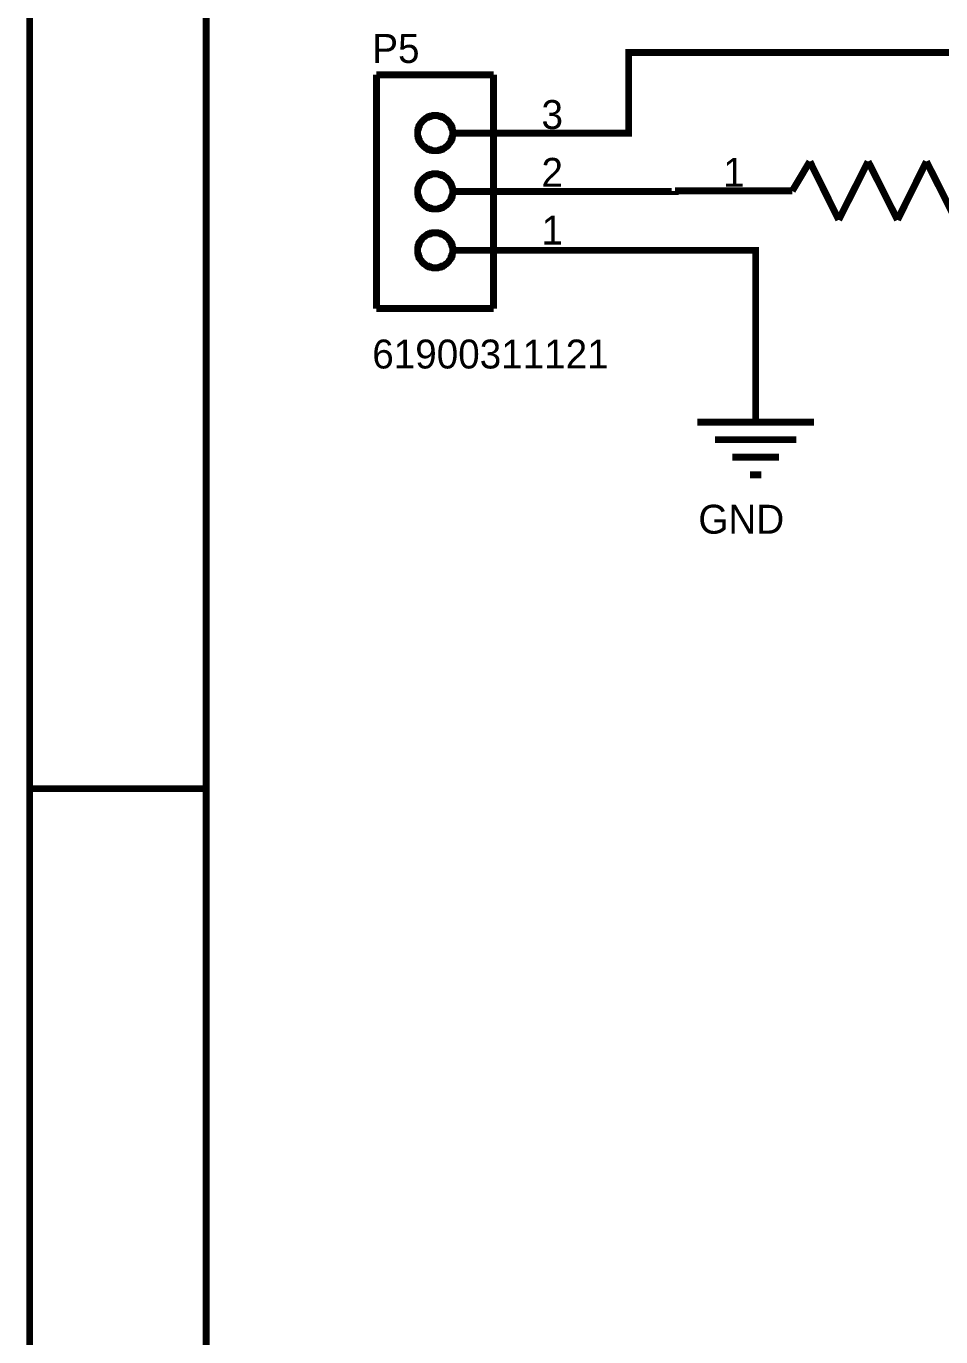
# Model space of a CAD drawing. Header units: millimetres. Extents: x 0 to 800, y 0 to 567.
# Drawn here: x -0.1 to 39.6, y 117.8 to 174.7 of the extents above; entities that cross this region are included whole.
import ezdxf

# ---------------------------------------------------------------- set-up
doc = ezdxf.new("R2010")
doc.units = ezdxf.units.MM
doc.layers.add('Sheet', color=255, linetype='Continuous')

msp = doc.modelspace()

# ---------------------------------------------------------------- linework, layer by layer
at = {"layer": 'Sheet'}
for points, const_width in [([(0, 566.375), (800.1, 566.375), (800.1, 0), (0, 0), (0, 566.375)], 0.3), ([(0, 566.375), (0, 0), (800.1, 0), (800.1, 566.375), (0, 566.375), (0, 566.375)], 0.0991), ([(7.661, 558.76), (792.484, 558.76), (792.484, 7.616), (7.661, 7.616), (7.661, 558.76)], 0.3), ([(7.661, 558.76), (7.661, 7.616), (792.484, 7.616), (792.484, 558.76), (7.661, 558.76), (7.661, 558.76)], 0.0991)]:
    msp.add_lwpolyline(points, close=True, dxfattribs=dict(at, const_width=const_width))
for points, const_width in [([(56.827, 173.546), (26.005, 173.546), (26.005, 170.051), (25.222, 170.051)], 0.3), ([(20.137, 172.582), (15.052, 172.582)], 0.3), ([(15.052, 172.582), (15.052, 162.436)], 0.3), ([(20.137, 162.436), (20.137, 172.582)], 0.3), ([(16.844, 170.051), (16.844, 170.096), (16.844, 170.141), (16.844, 170.163), (16.867, 170.208), (16.867, 170.253), (16.889, 170.275), (16.889, 170.32), (16.911, 170.343), (16.911, 170.387), (16.934, 170.41), (16.956, 170.455), (16.979, 170.477), (17.001, 170.499), (17.023, 170.544), (17.046, 170.567), (17.068, 170.589), (17.091, 170.611), (17.113, 170.634), (17.158, 170.656), (17.18, 170.679), (17.203, 170.701), (17.247, 170.723), (17.27, 170.746), (17.315, 170.746), (17.337, 170.768), (17.382, 170.768), (17.404, 170.791), (17.449, 170.791), (17.494, 170.813), (17.516, 170.813), (17.561, 170.813), (17.606, 170.813)], 0.3), ([(16.844, 170.051), (16.844, 170.096), (16.844, 170.141), (16.844, 170.163), (16.867, 170.208), (16.867, 170.253), (16.889, 170.275), (16.889, 170.32), (16.911, 170.343), (16.911, 170.387), (16.934, 170.41), (16.956, 170.455), (16.979, 170.477), (17.001, 170.499), (17.023, 170.544), (17.046, 170.567), (17.068, 170.589), (17.091, 170.611), (17.113, 170.634), (17.158, 170.656), (17.18, 170.679), (17.203, 170.701), (17.247, 170.723), (17.27, 170.746), (17.315, 170.746), (17.337, 170.768), (17.382, 170.768), (17.404, 170.791), (17.449, 170.791), (17.494, 170.813), (17.516, 170.813), (17.561, 170.813), (17.606, 170.813)], 0.0991), ([(17.606, 170.813), (17.606, 170.813)], 0.3), ([(17.606, 170.813), (17.651, 170.813), (17.695, 170.813), (17.718, 170.813), (17.763, 170.791), (17.807, 170.791), (17.83, 170.768), (17.875, 170.768), (17.897, 170.746), (17.942, 170.746), (17.964, 170.723), (18.009, 170.701), (18.031, 170.679), (18.054, 170.656), (18.099, 170.634), (18.121, 170.611), (18.143, 170.589), (18.166, 170.567), (18.188, 170.544), (18.211, 170.499), (18.233, 170.477), (18.255, 170.455), (18.278, 170.41), (18.3, 170.387), (18.3, 170.343), (18.323, 170.32), (18.323, 170.275), (18.345, 170.253), (18.345, 170.208), (18.367, 170.163), (18.367, 170.141), (18.367, 170.096), (18.367, 170.051)], 0.3), ([(17.606, 170.813), (17.606, 170.813)], 0.0991), ([(17.606, 170.813), (17.651, 170.813), (17.695, 170.813), (17.718, 170.813), (17.763, 170.791), (17.807, 170.791), (17.83, 170.768), (17.875, 170.768), (17.897, 170.746), (17.942, 170.746), (17.964, 170.723), (18.009, 170.701), (18.031, 170.679), (18.054, 170.656), (18.099, 170.634), (18.121, 170.611), (18.143, 170.589), (18.166, 170.567), (18.188, 170.544), (18.211, 170.499), (18.233, 170.477), (18.255, 170.455), (18.278, 170.41), (18.3, 170.387), (18.3, 170.343), (18.323, 170.32), (18.323, 170.275), (18.345, 170.253), (18.345, 170.208), (18.367, 170.163), (18.367, 170.141), (18.367, 170.096), (18.367, 170.051)], 0.0991), ([(17.606, 169.29), (17.561, 169.29), (17.516, 169.29), (17.494, 169.29), (17.449, 169.312), (17.404, 169.312), (17.382, 169.335), (17.337, 169.335), (17.315, 169.357), (17.27, 169.357), (17.247, 169.379), (17.203, 169.402), (17.18, 169.424), (17.158, 169.447), (17.113, 169.469), (17.091, 169.491), (17.068, 169.514), (17.046, 169.536), (17.023, 169.559), (17.001, 169.603), (16.979, 169.626), (16.956, 169.648), (16.934, 169.693), (16.911, 169.715), (16.911, 169.76), (16.889, 169.783), (16.889, 169.827), (16.867, 169.85), (16.867, 169.895), (16.844, 169.939), (16.844, 169.962), (16.844, 170.007), (16.844, 170.051)], 0.3), ([(16.844, 170.051), (16.844, 170.051)], 0.3), ([(17.606, 169.29), (17.561, 169.29), (17.516, 169.29), (17.494, 169.29), (17.449, 169.312), (17.404, 169.312), (17.382, 169.335), (17.337, 169.335), (17.315, 169.357), (17.27, 169.357), (17.247, 169.379), (17.203, 169.402), (17.18, 169.424), (17.158, 169.447), (17.113, 169.469), (17.091, 169.491), (17.068, 169.514), (17.046, 169.536), (17.023, 169.559), (17.001, 169.603), (16.979, 169.626), (16.956, 169.648), (16.934, 169.693), (16.911, 169.715), (16.911, 169.76), (16.889, 169.783), (16.889, 169.827), (16.867, 169.85), (16.867, 169.895), (16.844, 169.939), (16.844, 169.962), (16.844, 170.007), (16.844, 170.051)], 0.0991), ([(16.844, 170.051), (16.844, 170.051)], 0.0991), ([(18.367, 170.051), (18.367, 170.007), (18.367, 169.962), (18.367, 169.939), (18.345, 169.895), (18.345, 169.85), (18.323, 169.827), (18.323, 169.783), (18.3, 169.76), (18.3, 169.715), (18.278, 169.693), (18.255, 169.648), (18.233, 169.626), (18.211, 169.603), (18.188, 169.559), (18.166, 169.536), (18.143, 169.514), (18.121, 169.491), (18.099, 169.469), (18.054, 169.447), (18.031, 169.424), (18.009, 169.402), (17.964, 169.379), (17.942, 169.357), (17.897, 169.357), (17.875, 169.335), (17.83, 169.335), (17.807, 169.312), (17.763, 169.312), (17.718, 169.29), (17.695, 169.29), (17.651, 169.29), (17.606, 169.29)], 0.3), ([(18.367, 170.051), (18.367, 170.007), (18.367, 169.962), (18.367, 169.939), (18.345, 169.895), (18.345, 169.85), (18.323, 169.827), (18.323, 169.783), (18.3, 169.76), (18.3, 169.715), (18.278, 169.693), (18.255, 169.648), (18.233, 169.626), (18.211, 169.603), (18.188, 169.559), (18.166, 169.536), (18.143, 169.514), (18.121, 169.491), (18.099, 169.469), (18.054, 169.447), (18.031, 169.424), (18.009, 169.402), (17.964, 169.379), (17.942, 169.357), (17.897, 169.357), (17.875, 169.335), (17.83, 169.335), (17.807, 169.312), (17.763, 169.312), (17.718, 169.29), (17.695, 169.29), (17.651, 169.29), (17.606, 169.29)], 0.0991), ([(18.367, 170.051), (18.367, 170.051), (18.367, 170.051), (18.367, 170.051), (18.367, 170.051), (18.367, 170.051), (18.367, 170.051), (18.367, 170.051), (18.367, 170.051), (18.367, 170.051), (18.367, 170.051), (18.367, 170.051), (18.367, 170.051), (18.367, 170.051), (18.367, 170.051), (18.367, 170.051), (18.367, 170.051), (18.367, 170.051), (18.367, 170.051), (18.367, 170.051), (18.367, 170.051), (18.367, 170.051), (18.367, 170.051), (18.367, 170.051), (18.367, 170.051), (18.367, 170.051), (18.367, 170.051), (18.367, 170.051), (18.367, 170.051), (18.367, 170.051), (18.367, 170.051), (18.367, 170.051), (18.367, 170.051)], 0.3), ([(18.367, 170.051), (18.367, 170.051)], 0.3), ([(20.137, 170.051), (18.367, 170.051)], 0.3), ([(18.367, 170.051), (18.367, 170.051), (18.367, 170.051), (18.367, 170.051), (18.367, 170.051), (18.367, 170.051), (18.367, 170.051), (18.367, 170.051), (18.367, 170.051), (18.367, 170.051), (18.367, 170.051), (18.367, 170.051), (18.367, 170.051), (18.367, 170.051), (18.367, 170.051), (18.367, 170.051), (18.367, 170.051), (18.367, 170.051), (18.367, 170.051), (18.367, 170.051), (18.367, 170.051), (18.367, 170.051), (18.367, 170.051), (18.367, 170.051), (18.367, 170.051), (18.367, 170.051), (18.367, 170.051), (18.367, 170.051), (18.367, 170.051), (18.367, 170.051), (18.367, 170.051), (18.367, 170.051), (18.367, 170.051)], 0.0991), ([(18.367, 170.051), (18.367, 170.051)], 0.0991), ([(20.137, 170.051), (25.222, 170.051)], 0.3), ([(33.106, 167.543), (33.868, 168.82)], 0.3), ([(33.868, 168.82), (35.122, 166.288)], 0.3), ([(35.122, 166.288), (36.399, 168.82)], 0.3), ([(36.399, 168.82), (37.675, 166.288)], 0.3), ([(37.675, 166.288), (38.93, 168.82)], 0.3), ([(38.93, 168.82), (40.207, 166.288)], 0.3), ([(16.844, 167.52), (16.844, 167.565), (16.844, 167.588), (16.844, 167.632), (16.867, 167.677), (16.867, 167.7), (16.889, 167.744), (16.889, 167.767), (16.911, 167.812), (16.911, 167.834), (16.934, 167.879), (16.956, 167.901), (16.979, 167.946), (17.001, 167.968), (17.023, 167.991), (17.046, 168.036), (17.068, 168.058), (17.091, 168.08), (17.113, 168.103), (17.158, 168.125), (17.18, 168.148), (17.203, 168.17), (17.247, 168.192), (17.27, 168.215), (17.315, 168.215), (17.337, 168.237), (17.382, 168.237), (17.404, 168.26), (17.449, 168.26), (17.494, 168.282), (17.516, 168.282), (17.561, 168.282), (17.606, 168.282)], 0.3), ([(17.606, 168.282), (17.606, 168.282)], 0.3), ([(17.606, 168.282), (17.651, 168.282), (17.695, 168.282), (17.718, 168.282), (17.763, 168.26), (17.807, 168.26), (17.83, 168.237), (17.875, 168.237), (17.897, 168.215), (17.942, 168.215), (17.964, 168.192), (18.009, 168.17), (18.031, 168.148), (18.054, 168.125), (18.099, 168.103), (18.121, 168.08), (18.143, 168.058), (18.166, 168.036), (18.188, 167.991), (18.211, 167.968), (18.233, 167.946), (18.255, 167.901), (18.278, 167.879), (18.3, 167.834), (18.3, 167.812), (18.323, 167.767), (18.323, 167.744), (18.345, 167.7), (18.345, 167.677), (18.367, 167.632), (18.367, 167.588), (18.367, 167.565), (18.367, 167.52)], 0.3), ([(16.844, 167.52), (16.844, 167.565), (16.844, 167.588), (16.844, 167.632), (16.867, 167.677), (16.867, 167.7), (16.889, 167.744), (16.889, 167.767), (16.911, 167.812), (16.911, 167.834), (16.934, 167.879), (16.956, 167.901), (16.979, 167.946), (17.001, 167.968), (17.023, 167.991), (17.046, 168.036), (17.068, 168.058), (17.091, 168.08), (17.113, 168.103), (17.158, 168.125), (17.18, 168.148), (17.203, 168.17), (17.247, 168.192), (17.27, 168.215), (17.315, 168.215), (17.337, 168.237), (17.382, 168.237), (17.404, 168.26), (17.449, 168.26), (17.494, 168.282), (17.516, 168.282), (17.561, 168.282), (17.606, 168.282)], 0.0991), ([(17.606, 168.282), (17.606, 168.282)], 0.0991), ([(17.606, 168.282), (17.651, 168.282), (17.695, 168.282), (17.718, 168.282), (17.763, 168.26), (17.807, 168.26), (17.83, 168.237), (17.875, 168.237), (17.897, 168.215), (17.942, 168.215), (17.964, 168.192), (18.009, 168.17), (18.031, 168.148), (18.054, 168.125), (18.099, 168.103), (18.121, 168.08), (18.143, 168.058), (18.166, 168.036), (18.188, 167.991), (18.211, 167.968), (18.233, 167.946), (18.255, 167.901), (18.278, 167.879), (18.3, 167.834), (18.3, 167.812), (18.323, 167.767), (18.323, 167.744), (18.345, 167.7), (18.345, 167.677), (18.367, 167.632), (18.367, 167.588), (18.367, 167.565), (18.367, 167.52)], 0.0991), ([(17.606, 166.759), (17.561, 166.759), (17.516, 166.759), (17.494, 166.759), (17.449, 166.781), (17.404, 166.781), (17.382, 166.804), (17.337, 166.804), (17.315, 166.826), (17.27, 166.826), (17.247, 166.848), (17.203, 166.871), (17.18, 166.893), (17.158, 166.916), (17.113, 166.938), (17.091, 166.96), (17.068, 166.983), (17.046, 167.005), (17.023, 167.028), (17.001, 167.072), (16.979, 167.095), (16.956, 167.117), (16.934, 167.162), (16.911, 167.184), (16.911, 167.229), (16.889, 167.252), (16.889, 167.296), (16.867, 167.319), (16.867, 167.364), (16.844, 167.408), (16.844, 167.431), (16.844, 167.476), (16.844, 167.52)], 0.3), ([(16.844, 167.52), (16.844, 167.52)], 0.3), ([(17.606, 166.759), (17.561, 166.759), (17.516, 166.759), (17.494, 166.759), (17.449, 166.781), (17.404, 166.781), (17.382, 166.804), (17.337, 166.804), (17.315, 166.826), (17.27, 166.826), (17.247, 166.848), (17.203, 166.871), (17.18, 166.893), (17.158, 166.916), (17.113, 166.938), (17.091, 166.96), (17.068, 166.983), (17.046, 167.005), (17.023, 167.028), (17.001, 167.072), (16.979, 167.095), (16.956, 167.117), (16.934, 167.162), (16.911, 167.184), (16.911, 167.229), (16.889, 167.252), (16.889, 167.296), (16.867, 167.319), (16.867, 167.364), (16.844, 167.408), (16.844, 167.431), (16.844, 167.476), (16.844, 167.52)], 0.0991), ([(16.844, 167.52), (16.844, 167.52)], 0.0991), ([(18.367, 167.52), (18.367, 167.476), (18.367, 167.431), (18.367, 167.408), (18.345, 167.364), (18.345, 167.319), (18.323, 167.296), (18.323, 167.252), (18.3, 167.229), (18.3, 167.184), (18.278, 167.162), (18.255, 167.117), (18.233, 167.095), (18.211, 167.072), (18.188, 167.028), (18.166, 167.005), (18.143, 166.983), (18.121, 166.96), (18.099, 166.938), (18.054, 166.916), (18.031, 166.893), (18.009, 166.871), (17.964, 166.848), (17.942, 166.826), (17.897, 166.826), (17.875, 166.804), (17.83, 166.804), (17.807, 166.781), (17.763, 166.781), (17.718, 166.759), (17.695, 166.759), (17.651, 166.759), (17.606, 166.759)], 0.3), ([(18.367, 167.52), (18.367, 167.476), (18.367, 167.431), (18.367, 167.408), (18.345, 167.364), (18.345, 167.319), (18.323, 167.296), (18.323, 167.252), (18.3, 167.229), (18.3, 167.184), (18.278, 167.162), (18.255, 167.117), (18.233, 167.095), (18.211, 167.072), (18.188, 167.028), (18.166, 167.005), (18.143, 166.983), (18.121, 166.96), (18.099, 166.938), (18.054, 166.916), (18.031, 166.893), (18.009, 166.871), (17.964, 166.848), (17.942, 166.826), (17.897, 166.826), (17.875, 166.804), (17.83, 166.804), (17.807, 166.781), (17.763, 166.781), (17.718, 166.759), (17.695, 166.759), (17.651, 166.759), (17.606, 166.759)], 0.0991), ([(18.367, 167.52), (18.367, 167.52), (18.367, 167.52), (18.367, 167.52), (18.367, 167.52), (18.367, 167.52), (18.367, 167.52), (18.367, 167.52), (18.367, 167.52), (18.367, 167.52), (18.367, 167.52), (18.367, 167.52), (18.367, 167.52), (18.367, 167.52), (18.367, 167.52), (18.367, 167.52), (18.367, 167.52), (18.367, 167.52), (18.367, 167.52), (18.367, 167.52), (18.367, 167.52), (18.367, 167.52), (18.367, 167.52), (18.367, 167.52), (18.367, 167.52), (18.367, 167.52), (18.367, 167.52), (18.367, 167.52), (18.367, 167.52), (18.367, 167.52), (18.367, 167.52), (18.367, 167.52), (18.367, 167.52)], 0.3), ([(18.367, 167.52), (18.367, 167.52)], 0.3), ([(20.137, 167.52), (18.367, 167.52)], 0.3), ([(18.367, 167.52), (18.367, 167.52), (18.367, 167.52), (18.367, 167.52), (18.367, 167.52), (18.367, 167.52), (18.367, 167.52), (18.367, 167.52), (18.367, 167.52), (18.367, 167.52), (18.367, 167.52), (18.367, 167.52), (18.367, 167.52), (18.367, 167.52), (18.367, 167.52), (18.367, 167.52), (18.367, 167.52), (18.367, 167.52), (18.367, 167.52), (18.367, 167.52), (18.367, 167.52), (18.367, 167.52), (18.367, 167.52), (18.367, 167.52), (18.367, 167.52), (18.367, 167.52), (18.367, 167.52), (18.367, 167.52), (18.367, 167.52), (18.367, 167.52), (18.367, 167.52), (18.367, 167.52), (18.367, 167.52)], 0.0991), ([(18.367, 167.52), (18.367, 167.52)], 0.0991), ([(20.137, 167.52), (25.222, 167.52)], 0.3), ([(25.222, 167.52), (28.021, 167.52), (28.021, 167.543)], 0.3), ([(33.106, 167.543), (28.021, 167.543)], 0.3), ([(33.106, 167.543), (32.344, 167.543)], 0.3), ([(16.844, 164.967), (16.844, 165.012), (16.844, 165.057), (16.844, 165.079), (16.867, 165.124), (16.867, 165.169), (16.889, 165.191), (16.889, 165.236), (16.911, 165.258), (16.911, 165.303), (16.934, 165.325), (16.956, 165.37), (16.979, 165.392), (17.001, 165.415), (17.023, 165.46), (17.046, 165.482), (17.068, 165.504), (17.091, 165.527), (17.113, 165.549), (17.158, 165.572), (17.18, 165.594), (17.203, 165.616), (17.247, 165.639), (17.27, 165.661), (17.315, 165.661), (17.337, 165.684), (17.382, 165.684), (17.404, 165.706), (17.449, 165.706), (17.494, 165.728), (17.516, 165.728), (17.561, 165.728), (17.606, 165.728)], 0.3), ([(16.844, 164.967), (16.844, 165.012), (16.844, 165.057), (16.844, 165.079), (16.867, 165.124), (16.867, 165.169), (16.889, 165.191), (16.889, 165.236), (16.911, 165.258), (16.911, 165.303), (16.934, 165.325), (16.956, 165.37), (16.979, 165.392), (17.001, 165.415), (17.023, 165.46), (17.046, 165.482), (17.068, 165.504), (17.091, 165.527), (17.113, 165.549), (17.158, 165.572), (17.18, 165.594), (17.203, 165.616), (17.247, 165.639), (17.27, 165.661), (17.315, 165.661), (17.337, 165.684), (17.382, 165.684), (17.404, 165.706), (17.449, 165.706), (17.494, 165.728), (17.516, 165.728), (17.561, 165.728), (17.606, 165.728)], 0.0991), ([(17.606, 165.728), (17.606, 165.728)], 0.3), ([(17.606, 165.728), (17.651, 165.728), (17.695, 165.728), (17.718, 165.728), (17.763, 165.706), (17.807, 165.706), (17.83, 165.684), (17.875, 165.684), (17.897, 165.661), (17.942, 165.661), (17.964, 165.639), (18.009, 165.616), (18.031, 165.594), (18.054, 165.572), (18.099, 165.549), (18.121, 165.527), (18.143, 165.504), (18.166, 165.482), (18.188, 165.46), (18.211, 165.415), (18.233, 165.392), (18.255, 165.37), (18.278, 165.325), (18.3, 165.303), (18.3, 165.258), (18.323, 165.236), (18.323, 165.191), (18.345, 165.169), (18.345, 165.124), (18.367, 165.079), (18.367, 165.057), (18.367, 165.012), (18.367, 164.967)], 0.3), ([(17.606, 165.728), (17.606, 165.728)], 0.0991), ([(17.606, 165.728), (17.651, 165.728), (17.695, 165.728), (17.718, 165.728), (17.763, 165.706), (17.807, 165.706), (17.83, 165.684), (17.875, 165.684), (17.897, 165.661), (17.942, 165.661), (17.964, 165.639), (18.009, 165.616), (18.031, 165.594), (18.054, 165.572), (18.099, 165.549), (18.121, 165.527), (18.143, 165.504), (18.166, 165.482), (18.188, 165.46), (18.211, 165.415), (18.233, 165.392), (18.255, 165.37), (18.278, 165.325), (18.3, 165.303), (18.3, 165.258), (18.323, 165.236), (18.323, 165.191), (18.345, 165.169), (18.345, 165.124), (18.367, 165.079), (18.367, 165.057), (18.367, 165.012), (18.367, 164.967)], 0.0991), ([(17.606, 164.205), (17.561, 164.205), (17.516, 164.205), (17.494, 164.205), (17.449, 164.228), (17.404, 164.228), (17.382, 164.25), (17.337, 164.25), (17.315, 164.273), (17.27, 164.273), (17.247, 164.295), (17.203, 164.317), (17.18, 164.34), (17.158, 164.362), (17.113, 164.385), (17.091, 164.407), (17.068, 164.429), (17.046, 164.452), (17.023, 164.474), (17.001, 164.519), (16.979, 164.541), (16.956, 164.564), (16.934, 164.609), (16.911, 164.631), (16.911, 164.676), (16.889, 164.698), (16.889, 164.743), (16.867, 164.765), (16.867, 164.81), (16.844, 164.855), (16.844, 164.877), (16.844, 164.922), (16.844, 164.967)], 0.3), ([(16.844, 164.967), (16.844, 164.967)], 0.3), ([(17.606, 164.205), (17.561, 164.205), (17.516, 164.205), (17.494, 164.205), (17.449, 164.228), (17.404, 164.228), (17.382, 164.25), (17.337, 164.25), (17.315, 164.273), (17.27, 164.273), (17.247, 164.295), (17.203, 164.317), (17.18, 164.34), (17.158, 164.362), (17.113, 164.385), (17.091, 164.407), (17.068, 164.429), (17.046, 164.452), (17.023, 164.474), (17.001, 164.519), (16.979, 164.541), (16.956, 164.564), (16.934, 164.609), (16.911, 164.631), (16.911, 164.676), (16.889, 164.698), (16.889, 164.743), (16.867, 164.765), (16.867, 164.81), (16.844, 164.855), (16.844, 164.877), (16.844, 164.922), (16.844, 164.967)], 0.0991), ([(16.844, 164.967), (16.844, 164.967)], 0.0991), ([(18.367, 164.967), (18.367, 164.922), (18.367, 164.877), (18.367, 164.855), (18.345, 164.81), (18.345, 164.765), (18.323, 164.743), (18.323, 164.698), (18.3, 164.676), (18.3, 164.631), (18.278, 164.609), (18.255, 164.564), (18.233, 164.541), (18.211, 164.519), (18.188, 164.474), (18.166, 164.452), (18.143, 164.429), (18.121, 164.407), (18.099, 164.385), (18.054, 164.362), (18.031, 164.34), (18.009, 164.317), (17.964, 164.295), (17.942, 164.273), (17.897, 164.273), (17.875, 164.25), (17.83, 164.25), (17.807, 164.228), (17.763, 164.228), (17.718, 164.205), (17.695, 164.205), (17.651, 164.205), (17.606, 164.205)], 0.3), ([(18.367, 164.967), (18.367, 164.922), (18.367, 164.877), (18.367, 164.855), (18.345, 164.81), (18.345, 164.765), (18.323, 164.743), (18.323, 164.698), (18.3, 164.676), (18.3, 164.631), (18.278, 164.609), (18.255, 164.564), (18.233, 164.541), (18.211, 164.519), (18.188, 164.474), (18.166, 164.452), (18.143, 164.429), (18.121, 164.407), (18.099, 164.385), (18.054, 164.362), (18.031, 164.34), (18.009, 164.317), (17.964, 164.295), (17.942, 164.273), (17.897, 164.273), (17.875, 164.25), (17.83, 164.25), (17.807, 164.228), (17.763, 164.228), (17.718, 164.205), (17.695, 164.205), (17.651, 164.205), (17.606, 164.205)], 0.0991), ([(18.367, 164.967), (18.367, 164.967), (18.367, 164.967), (18.367, 164.967), (18.367, 164.967), (18.367, 164.967), (18.367, 164.967), (18.367, 164.967), (18.367, 164.967), (18.367, 164.967), (18.367, 164.967), (18.367, 164.967), (18.367, 164.967), (18.367, 164.967), (18.367, 164.967), (18.367, 164.967), (18.367, 164.967), (18.367, 164.967), (18.367, 164.967), (18.367, 164.967), (18.367, 164.967), (18.367, 164.967), (18.367, 164.967), (18.367, 164.967), (18.367, 164.967), (18.367, 164.967), (18.367, 164.967), (18.367, 164.967), (18.367, 164.967), (18.367, 164.967), (18.367, 164.967), (18.367, 164.967), (18.367, 164.967)], 0.3), ([(18.367, 164.967), (18.367, 164.967)], 0.3), ([(20.137, 164.967), (18.367, 164.967)], 0.3), ([(18.367, 164.967), (18.367, 164.967), (18.367, 164.967), (18.367, 164.967), (18.367, 164.967), (18.367, 164.967), (18.367, 164.967), (18.367, 164.967), (18.367, 164.967), (18.367, 164.967), (18.367, 164.967), (18.367, 164.967), (18.367, 164.967), (18.367, 164.967), (18.367, 164.967), (18.367, 164.967), (18.367, 164.967), (18.367, 164.967), (18.367, 164.967), (18.367, 164.967), (18.367, 164.967), (18.367, 164.967), (18.367, 164.967), (18.367, 164.967), (18.367, 164.967), (18.367, 164.967), (18.367, 164.967), (18.367, 164.967), (18.367, 164.967), (18.367, 164.967), (18.367, 164.967), (18.367, 164.967), (18.367, 164.967)], 0.0991), ([(18.367, 164.967), (18.367, 164.967)], 0.0991), ([(20.137, 164.967), (25.222, 164.967)], 0.3), ([(25.222, 164.967), (31.516, 164.967), (31.516, 160.039)], 0.3), ([(15.052, 162.436), (20.137, 162.436)], 0.3), ([(31.516, 160.039), (31.516, 157.508)], 0.3), ([(28.985, 157.508), (34.047, 157.508)], 0.3), ([(29.746, 156.747), (33.285, 156.747)], 0.3), ([(30.508, 155.985), (32.524, 155.985)], 0.3), ([(31.269, 155.223), (31.762, 155.223)], 0.3), ([(0, 141.605), (7.638, 141.605)], 0.3)]:
    msp.add_lwpolyline(points, dxfattribs=dict(at, const_width=const_width))

# ---------------------------------------------------------------- texts
for s, height, p in [('P5', 1.2543, (14.873, 173.098)), ('3', 1.254, (22.22, 170.231)), ('2', 1.254, (22.22, 167.722)), ('1', 1.254, (30.105, 167.722)), ('1', 1.254, (22.22, 165.213)), ('61900311121', 1.25433, (14.873, 159.838)), ('GND', 1.2543, (29.029, 152.67))]:
    msp.add_text(s, height=height, dxfattribs=at).set_placement(p)

doc.saveas('drawing.dxf')
